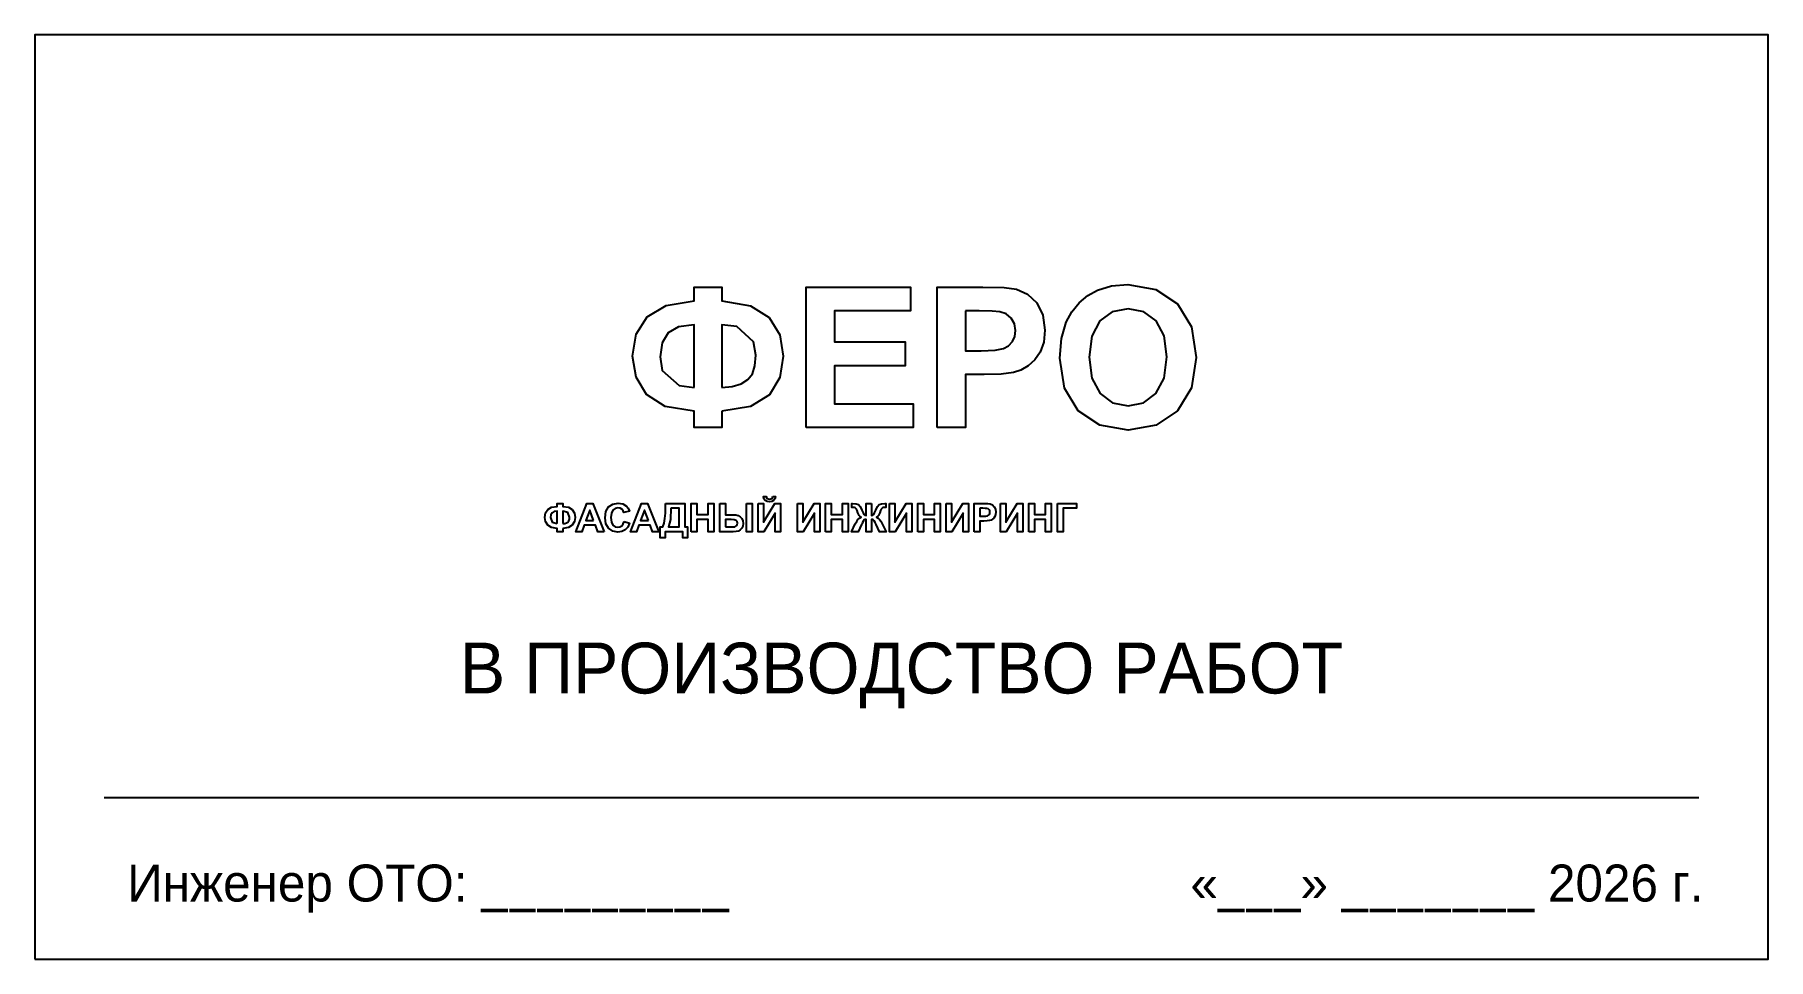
# Model space of a CAD drawing. Header units: metres. Extents: x 0 to 75, y 0 to 40.
import ezdxf
from ezdxf.enums import TextEntityAlignment as Align

# ---------------------------------------------------------------- set-up
doc = ezdxf.new("R2010")
doc.units = ezdxf.units.M
for name, color, linetype in [('FERO_BORDER', 7, 'Continuous'), ('FERO_LOGO', 7, 'Continuous'), ('FERO_TEXT', 7, 'Continuous')]:
    doc.layers.add(name, color=color, linetype=linetype)

msp = doc.modelspace()

# ---------------------------------------------------------------- linework, layer by layer
at = {"layer": 'FERO_BORDER'}
msp.add_line((3, 7), (72, 7), dxfattribs=at)
msp.add_lwpolyline([(0, 0), (75, 0), (75, 40), (0, 40), (0, 0)], dxfattribs=at)
at = {"layer": 'FERO_LOGO'}
for points in [[(29.729, 23.709), (29.729, 23), (28.525, 23), (28.525, 23.709), (27.283, 23.916), (26.468, 24.429), (26.019, 25.179), (25.869, 26.096), (26.026, 27.046), (26.496, 27.787), (27.317, 28.278), (28.525, 28.479), (28.525, 29.08), (29.729, 29.08), (29.729, 28.479), (30.966, 28.273), (31.781, 27.764), (32.234, 27.017), (32.385, 26.092), (32.235, 25.173), (31.783, 24.425), (30.969, 23.915), (29.729, 23.709)], [(33.374, 23), (33.374, 29.084), (37.885, 29.084), (37.885, 28.055), (34.602, 28.055), (34.602, 26.707), (37.657, 26.707), (37.657, 25.681), (34.602, 25.681), (34.602, 24.025), (38.001, 24.025), (38.001, 23), (33.374, 23)], [(39.043, 23), (39.043, 29.084), (41.014, 29.084), (41.94, 29.062), (42.475, 28.994), (42.956, 28.776), (43.35, 28.398), (43.615, 27.872), (43.704, 27.213), (43.653, 26.697), (43.5, 26.27), (43.27, 25.93), (42.984, 25.671), (42.668, 25.49), (42.346, 25.383), (41.808, 25.317), (41.073, 25.295), (40.272, 25.295), (40.272, 23), (39.043, 23)], [(44.346, 26.006), (44.416, 26.861), (44.625, 27.566), (44.87, 28.007), (45.191, 28.4), (45.567, 28.722), (45.977, 28.947), (46.589, 29.128), (47.289, 29.188), (48.499, 28.979), (49.441, 28.354), (50.046, 27.357), (50.248, 26.033), (50.048, 24.721), (49.447, 23.728), (48.511, 23.104), (47.305, 22.896), (46.087, 23.103), (45.147, 23.724), (44.546, 24.709), (44.346, 26.006)], [(40.272, 28.055), (40.272, 26.328), (40.944, 26.328), (41.55, 26.352), (41.915, 26.424), (42.133, 26.546), (42.298, 26.723), (42.403, 26.943), (42.438, 27.196), (42.389, 27.498), (42.243, 27.743), (42.022, 27.919), (41.749, 28.014), (41.418, 28.045), (40.865, 28.055), (40.272, 28.055)], [(45.612, 26.047), (45.731, 25.138), (46.089, 24.48), (46.631, 24.08), (47.301, 23.947), (47.97, 24.079), (48.507, 24.476), (48.861, 25.137), (48.979, 26.063), (48.864, 26.976), (48.519, 27.623), (47.985, 28.01), (47.301, 28.139), (46.615, 28.008), (46.077, 27.617), (45.728, 26.964), (45.612, 26.047)], [(28.525, 24.735), (28.525, 27.453), (27.857, 27.367), (27.405, 27.107), (27.147, 26.671), (27.061, 26.059), (27.152, 25.479), (27.885, 24.817), (28.525, 24.735)], [(29.729, 24.735), (30.177, 24.775), (30.558, 24.897), (30.854, 25.086), (31.049, 25.332), (31.158, 25.67), (31.195, 26.133), (31.103, 26.711), (30.37, 27.371), (29.729, 27.453), (29.729, 24.735)], [(22.846, 18.642), (22.846, 18.5), (22.605, 18.5), (22.605, 18.642), (22.357, 18.683), (22.194, 18.786), (22.104, 18.936), (22.074, 19.119), (22.105, 19.309), (22.199, 19.457), (22.363, 19.556), (22.605, 19.596), (22.605, 19.716), (22.846, 19.716), (22.846, 19.596), (23.093, 19.555), (23.256, 19.453), (23.347, 19.303), (23.377, 19.118), (23.347, 18.935), (23.257, 18.785), (23.094, 18.683), (22.846, 18.642)], [(24.63, 18.5), (24.362, 18.5), (24.256, 18.777), (23.769, 18.777), (23.669, 18.5), (23.408, 18.5), (23.882, 19.717), (24.142, 19.717), (24.63, 18.5)], [(25.496, 18.947), (25.734, 18.872), (25.661, 18.698), (25.552, 18.576), (25.407, 18.503), (25.229, 18.479), (25.008, 18.521), (24.83, 18.645), (24.713, 18.841), (24.674, 19.098), (24.713, 19.368), (24.831, 19.569), (25.013, 19.696), (25.244, 19.738), (25.446, 19.705), (25.606, 19.606), (25.679, 19.511), (25.731, 19.382), (25.488, 19.323), (25.454, 19.408), (25.397, 19.473), (25.322, 19.514), (25.231, 19.528), (25.109, 19.503), (25.011, 19.43), (24.948, 19.303), (24.927, 19.116), (24.948, 18.918), (25.01, 18.787), (25.106, 18.714), (25.226, 18.689), (25.317, 18.705), (25.395, 18.752), (25.455, 18.832), (25.496, 18.947)], [(27, 18.5), (26.733, 18.5), (26.626, 18.777), (26.14, 18.777), (26.039, 18.5), (25.779, 18.5), (26.253, 19.717), (26.513, 19.717), (27, 18.5)], [(27.292, 19.717), (28.133, 19.717), (28.133, 18.704), (28.24, 18.704), (28.24, 18.234), (28.036, 18.234), (28.036, 18.5), (27.27, 18.5), (27.27, 18.234), (27.065, 18.234), (27.065, 18.704), (27.168, 18.704), (27.231, 18.873), (27.268, 19.066), (27.286, 19.3), (27.292, 19.588), (27.292, 19.717)], [(27.526, 19.513), (27.501, 19.033), (27.426, 18.704), (27.888, 18.704), (27.888, 19.513), (27.526, 19.513)], [(28.406, 18.5), (28.406, 19.717), (28.652, 19.717), (28.652, 19.238), (29.133, 19.238), (29.133, 19.717), (29.379, 19.717), (29.379, 18.5), (29.133, 18.5), (29.133, 19.032), (28.652, 19.032), (28.652, 18.5), (28.406, 18.5)], [(29.639, 19.717), (29.885, 19.717), (29.885, 19.23), (30.214, 19.23), (30.334, 19.222), (30.437, 19.195), (30.522, 19.146), (30.592, 19.069), (30.639, 18.971), (30.655, 18.86), (30.638, 18.745), (30.59, 18.647), (30.521, 18.573), (30.446, 18.529), (30.348, 18.507), (30.214, 18.5), (29.639, 18.5), (29.639, 19.717)], [(30.797, 19.717), (31.042, 19.717), (31.042, 18.5), (30.797, 18.5), (30.797, 19.717)], [(31.3, 19.717), (31.53, 19.717), (31.53, 18.907), (32.023, 19.717), (32.268, 19.717), (32.268, 18.5), (32.038, 18.5), (32.038, 19.294), (31.546, 18.5), (31.3, 18.5), (31.3, 19.717)], [(31.931, 20.027), (32.044, 20.027), (32.02, 19.926), (31.965, 19.849), (31.886, 19.801), (31.785, 19.785), (31.685, 19.801), (31.606, 19.849), (31.551, 19.926), (31.526, 20.027), (31.64, 20.027), (31.653, 19.975), (31.681, 19.937), (31.725, 19.915), (31.785, 19.907), (31.845, 19.915), (31.889, 19.937), (31.917, 19.975), (31.931, 20.027)], [(32.995, 19.717), (33.225, 19.717), (33.225, 18.907), (33.718, 19.717), (33.962, 19.717), (33.962, 18.5), (33.732, 18.5), (33.732, 19.294), (33.24, 18.5), (32.995, 18.5), (32.995, 19.717)], [(34.214, 18.5), (34.214, 19.717), (34.46, 19.717), (34.46, 19.238), (34.941, 19.238), (34.941, 19.717), (35.187, 19.717), (35.187, 18.5), (34.941, 18.5), (34.941, 19.032), (34.46, 19.032), (34.46, 18.5), (34.214, 18.5)], [(36.205, 19.717), (36.205, 19.199), (36.259, 19.213), (36.298, 19.245), (36.336, 19.311), (36.385, 19.43), (36.459, 19.586), (36.535, 19.673), (36.635, 19.711), (36.786, 19.724), (36.799, 19.725), (36.822, 19.725), (36.822, 19.543), (36.786, 19.544), (36.722, 19.54), (36.677, 19.526), (36.645, 19.502), (36.62, 19.469), (36.594, 19.41), (36.557, 19.312), (36.533, 19.254), (36.508, 19.206), (36.472, 19.165), (36.415, 19.127), (36.49, 19.091), (36.551, 19.033), (36.607, 18.948), (36.669, 18.834), (36.835, 18.5), (36.546, 18.5), (36.4, 18.814), (36.395, 18.824), (36.385, 18.84), (36.375, 18.861), (36.355, 18.898), (36.313, 18.969), (36.279, 19.009), (36.246, 19.027), (36.205, 19.033), (36.205, 18.5), (35.965, 18.5), (35.965, 19.033), (35.926, 19.027), (35.892, 19.009), (35.858, 18.97), (35.816, 18.898), (35.795, 18.858), (35.785, 18.84), (35.778, 18.828), (35.771, 18.814), (35.625, 18.5), (35.336, 18.5), (35.502, 18.834), (35.562, 18.945), (35.618, 19.03), (35.68, 19.09), (35.756, 19.127), (35.7, 19.165), (35.663, 19.206), (35.638, 19.253), (35.614, 19.312), (35.578, 19.409), (35.552, 19.467), (35.527, 19.501), (35.495, 19.525), (35.449, 19.539), (35.38, 19.544), (35.367, 19.544), (35.349, 19.543), (35.349, 19.725), (35.371, 19.725), (35.384, 19.724), (35.537, 19.711), (35.638, 19.672), (35.712, 19.585), (35.785, 19.43), (35.835, 19.311), (35.873, 19.244), (35.912, 19.213), (35.965, 19.199), (35.965, 19.717), (36.205, 19.717)], [(36.981, 19.717), (37.211, 19.717), (37.211, 18.907), (37.704, 19.717), (37.948, 19.717), (37.948, 18.5), (37.718, 18.5), (37.718, 19.294), (37.226, 18.5), (36.981, 18.5), (36.981, 19.717)], [(38.2, 18.5), (38.2, 19.717), (38.446, 19.717), (38.446, 19.238), (38.927, 19.238), (38.927, 19.717), (39.173, 19.717), (39.173, 18.5), (38.927, 18.5), (38.927, 19.032), (38.446, 19.032), (38.446, 18.5), (38.2, 18.5)], [(39.43, 19.717), (39.66, 19.717), (39.66, 18.907), (40.153, 19.717), (40.398, 19.717), (40.398, 18.5), (40.168, 18.5), (40.168, 19.294), (39.676, 18.5), (39.43, 18.5), (39.43, 19.717)], [(40.649, 18.5), (40.649, 19.717), (41.043, 19.717), (41.228, 19.712), (41.335, 19.699), (41.431, 19.655), (41.51, 19.579), (41.563, 19.474), (41.581, 19.343), (41.571, 19.239), (41.54, 19.154), (41.494, 19.086), (41.437, 19.034), (41.374, 18.998), (41.309, 18.977), (41.202, 18.963), (41.055, 18.959), (40.895, 18.959), (40.895, 18.5), (40.649, 18.5)], [(40.895, 19.511), (40.895, 19.166), (41.029, 19.166), (41.15, 19.17), (41.223, 19.185), (41.267, 19.209), (41.3, 19.245), (41.321, 19.289), (41.328, 19.339), (41.318, 19.4), (41.289, 19.449), (41.244, 19.484), (41.19, 19.503), (41.124, 19.509), (41.013, 19.511), (40.895, 19.511)], [(41.786, 19.717), (42.016, 19.717), (42.016, 18.907), (42.509, 19.717), (42.754, 19.717), (42.754, 18.5), (42.524, 18.5), (42.524, 19.294), (42.032, 18.5), (41.786, 18.5), (41.786, 19.717)], [(43.005, 18.5), (43.005, 19.717), (43.251, 19.717), (43.251, 19.238), (43.732, 19.238), (43.732, 19.717), (43.978, 19.717), (43.978, 18.5), (43.732, 18.5), (43.732, 19.032), (43.251, 19.032), (43.251, 18.5), (43.005, 18.5)], [(44.245, 19.717), (45.069, 19.717), (45.069, 19.513), (44.49, 19.513), (44.49, 18.5), (44.245, 18.5), (44.245, 19.717)], [(22.605, 18.847), (22.605, 19.391), (22.471, 19.373), (22.381, 19.321), (22.329, 19.234), (22.312, 19.112), (22.385, 18.913), (22.605, 18.847)], [(22.846, 18.847), (22.935, 18.855), (23.012, 18.879), (23.071, 18.917), (23.11, 18.966), (23.132, 19.034), (23.139, 19.127), (23.066, 19.325), (22.846, 19.391), (22.846, 18.847)], [(24.177, 18.982), (24.01, 19.433), (23.845, 18.982), (24.177, 18.982)], [(26.548, 18.982), (26.38, 19.433), (26.216, 18.982), (26.548, 18.982)], [(29.885, 18.704), (30.125, 18.704), (30.222, 18.707), (30.285, 18.715), (30.328, 18.734), (30.365, 18.766), (30.392, 18.811), (30.4, 18.864), (30.386, 18.935), (30.343, 18.986), (30.262, 19.016), (30.135, 19.026), (29.885, 19.026), (29.885, 18.704)]]:
    msp.add_lwpolyline(points, close=True, dxfattribs=at)

# ---------------------------------------------------------------- texts
at = {"layer": 'FERO_TEXT'}
msp.add_text('В ПРОИЗВОДСТВО РАБОТ', height=2.2, dxfattribs=at).set_placement((37.5, 11.5), align=Align.CENTER)
for s, p in [('Инженер ОТО: _________', (4, 2.5)), ('«___» _______ 2026 г.', (50, 2.5))]:
    msp.add_text(s, height=1.6, dxfattribs=at).set_placement(p)

doc.saveas('drawing.dxf')
